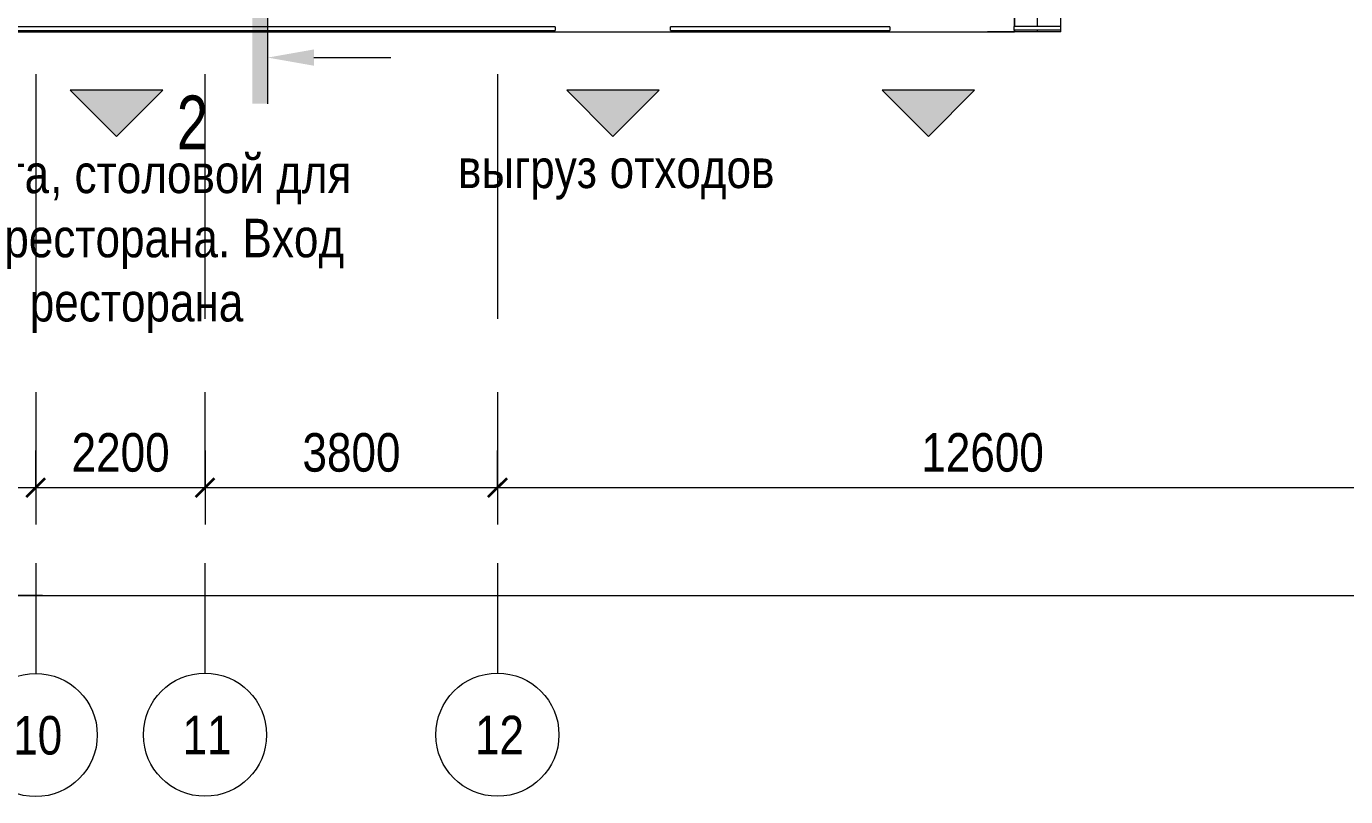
# Model space of a CAD drawing. Header units: millimetres. Extents: x 46431 to 216095, y -43515 to 31605.
# Drawn here: x 104211 to 121354, y -43338 to -33334 of the extents above; entities that cross this region are included whole.
import ezdxf

# ---------------------------------------------------------------- set-up
doc = ezdxf.new("R2010")
doc.units = ezdxf.units.MM
doc.linetypes.add('Осевые', pattern=[6350, 1270, -952.5, 3175, -952.5])
doc.layers.add('Линии-2', color=1, linetype='Continuous', lineweight=9, true_color=0xff0000)
doc.layers.add('Элементы узлов-2', color=1, linetype='Continuous', lineweight=9, true_color=0xff0000)
for name, color, linetype, lineweight in [('Обобщенные модели', 7, 'Continuous', 9), ('Ограждение', 7, 'Continuous', 9), ('Оси', 7, 'Continuous', 9), ('Оси-1', 7, 'Continuous', 18), ('Оси-2', 7, 'Осевые', 9), ('Перекрытия', 7, 'Continuous', 9), ('Поручни', 7, 'Continuous', 9), ('Размеры', 7, 'Continuous', 9), ('Размеры-200', 7, 'Continuous', 9), ('Разрезы', 7, 'Continuous', 9), ('Текстовые примечания', 7, 'Continuous', 9), ('Черная _1 сплошная', 7, 'Continuous', 9), ('Элементы узлов', 7, 'Continuous', 9)]:
    doc.layers.add(name, color=color, linetype=linetype, lineweight=lineweight)
doc.styles.add('Arial Narrow', font='Arial Narrow.ttf', dxfattribs={"height": 500})
doc.styles.add('Arial_1', font='Arial.ttf', dxfattribs={"width": 0.75, "height": 700})
doc.dimstyles.new('Диагональ_-_2_5_мм_Arial_narrow', dxfattribs={"dimscale": 304.8, "dimtxt": 511.715487, "dimasz": 0.787402, "dimexe": 1.574803, "dimexo": 0.0625, "dimgap": 0.19685, "dimtad": 1, "dimdec": 0, "dimzin": 0, "dimdsep": 46, "dimtxsty": 'Arial Narrow', "dimblk1": 'OBLIQUE', "dimblk2": 'OBLIQUE', "dimsah": 1, "dimcen": 0.09, "dimdle": 1.574803, "dimazin": 0, "dimtfac": 1, "dimtdec": 4, "dimtix": 1, "dimtmove": 1, "dimatfit": 3, "dimfxl": 1.574803, "dimfxlon": 1, "dimtvp": 1, "dimtolj": 1, "dimtzin": 0, "dimarcsym": 2})
doc.dimstyles.new('Диагональ_-_2_5_мм_Arial_narrow_1', dxfattribs={"dimscale": 304.8, "dimtxt": 511.715487, "dimasz": 0.787402, "dimexe": 1.574803, "dimexo": 0.0625, "dimgap": 0.19685, "dimtad": 1, "dimdec": 0, "dimzin": 0, "dimdsep": 46, "dimtxsty": 'Arial Narrow', "dimblk1": 'OBLIQUE', "dimblk2": 'OBLIQUE', "dimsah": 1, "dimcen": 0.09, "dimdle": 1.574803, "dimazin": 0, "dimtfac": 1, "dimtdec": 4, "dimtix": 1, "dimtmove": 0, "dimatfit": 3, "dimfxl": 1.574803, "dimfxlon": 1, "dimtvp": 1, "dimtolj": 1, "dimtzin": 0, "dimarcsym": 2})

# ---------------------------------------------------------------- blocks, each defined once
blk = doc.blocks.new('Ступени 3шт3 - Ступени 3шт-1216244-План 1-го этажа на отм_ -6_000')
at = {"layer": 'Обобщенные модели'}
for p, q in [((117052, -33203), (117052, -31888)), ((117052, -31888), (117052, -33203)), ((117352, -33203), (117352, -31888)), ((117352, -33203), (117352, -31888)), ((117652, -33203), (117652, -31888)), ((117052, -33203), (117352, -33203)), ((117052, -33334), (117052, -33203)), ((117052, -33203), (117052, -33334)), ((117352, -33203), (117052, -33203)), ((117352, -33203), (117652, -33203)), ((117352, -33334), (117352, -33203)), ((117352, -33334), (117352, -33203)), ((117652, -33203), (117352, -33203)), ((117652, -33403), (117652, -33203)), ((117052, -33403), (116702, -33403)), ((117052, -33403), (117052, -33384)), ((117052, -33384), (117052, -33403)), ((117352, -33403), (117052, -33403)), ((117352, -33403), (117352, -33384)), ((117352, -33403), (117352, -33384)), ((117652, -33403), (117352, -33403))]:
    blk.add_line(p, q, dxfattribs=at)
blk = doc.blocks.new('Ограждение - Ограждение-1765719-План 1-го этажа на отм_ -6_000')
at = {"layer": 'Поручни'}
for p, q in [((112582, -33388), (112582, -33338)), ((115432, -33338), (112582, -33338)), ((112582, -33388), (115432, -33388)), ((115432, -33338), (115432, -33388))]:
    blk.add_line(p, q, dxfattribs=at)
blk = doc.blocks.new('Ограждение - Ограждение-1765726-План 1-го этажа на отм_ -6_000')
at = {"layer": 'Поручни'}
for p, q in [((102412, -33388), (102412, -33338)), ((111082, -33338), (102412, -33338)), ((102412, -33388), (111082, -33388)), ((111082, -33338), (111082, -33388))]:
    blk.add_line(p, q, dxfattribs=at)
blk = doc.blocks.new('Ограждение - Ограждение-1831378-План 1-го этажа на отм_ -6_000')
at = {"layer": 'Поручни'}
for p, q in [((117049, -33384), (117049, -33334)), ((117649, -33334), (117049, -33334)), ((117649, -33384), (117049, -33384)), ((117649, -33334), (117649, -33384))]:
    blk.add_line(p, q, dxfattribs=at)
blk = doc.blocks.new('Ось сетки - По умолчанию 2-349628-План 1-го этажа на отм_ -6_000')
at = {"layer": 'Оси-1'}
blk.add_circle((0, 0), 4, dxfattribs=at)
blk = doc.blocks.new('DIMBLOCK1-План 1-го этажа на отм_ -6_000')
at = {"layer": 'Размеры-200', "lineweight": 35, "transparency": 16777216}
for points in [[(57332, -40724), (57452, -40604), (57212, -40844)], [(150172, -40724), (150292, -40604), (150052, -40844)]]:
    blk.add_hatch(color=256, dxfattribs=at).paths.add_polyline_path(points, flags=0)
at = {"layer": 'Размеры-200', "transparency": 16777216}
for p, q in [((57332, -40244), (57332, -41204)), ((57332, -40724), (57332, -40244)), ((150172, -40244), (150172, -41204)), ((150172, -40724), (150172, -40244)), ((56852, -40724), (150652, -40724)), ((102435, -40724), (104419, -40724)), ((104419, -40724), (103752, -40724))]:
    blk.add_line(p, q, dxfattribs=at)
at = {"layer": 'Размеры-200', "lineweight": 35, "transparency": 16777216}
for p, q in [((57452, -40604), (57212, -40844)), ((57332, -40724), (57452, -40604)), ((150292, -40604), (150052, -40844)), ((150172, -40724), (150292, -40604)), ((57212, -40844), (57332, -40724)), ((150052, -40844), (150172, -40724))]:
    blk.add_line(p, q, dxfattribs=at)
at = {"layer": 'Размеры-200', "color": 0, "transparency": 16777216, "insert": (102435, -40017), "char_height": 500, "width": 1900.66, "attachment_point": 1, "line_spacing_factor": 0.974696, "style": 'Arial Narrow'}
blk.add_mtext('92840', dxfattribs=at)
blk = doc.blocks.new('_Oblique')
at = {"color": 0, "linetype": 'ByBlock', "lineweight": -2}
blk.add_line((-0.5, -0.5), (0.5, 0.5), dxfattribs=at)
blk = doc.blocks.new('DIMBLOCK10-План 1-го этажа на отм_ -6_000')
at = {"layer": 'Размеры-200', "lineweight": 35, "transparency": 16777216}
for points in [[(98132, -39324), (98252, -39204), (98012, -39444)], [(104332, -39324), (104452, -39204), (104212, -39444)]]:
    blk.add_hatch(color=256, dxfattribs=at).paths.add_polyline_path(points, flags=0)
at = {"layer": 'Размеры-200', "transparency": 16777216}
for p, q in [((98132, -38844), (98132, -39804)), ((98132, -39324), (98132, -38844)), ((104332, -38844), (104332, -39804)), ((104332, -39324), (104332, -38844)), ((98132, -39324), (104332, -39324))]:
    blk.add_line(p, q, dxfattribs=at)
at = {"layer": 'Размеры-200', "lineweight": 35, "transparency": 16777216}
for p, q in [((98252, -39204), (98012, -39444)), ((98132, -39324), (98252, -39204)), ((104452, -39204), (104212, -39444)), ((104332, -39324), (104452, -39204)), ((98012, -39444), (98132, -39324)), ((104212, -39444), (104332, -39324))]:
    blk.add_line(p, q, dxfattribs=at)
at = {"layer": 'Размеры-200', "color": 0, "transparency": 16777216, "insert": (100598, -38617), "char_height": 500, "width": 1520.53, "attachment_point": 1, "line_spacing_factor": 0.974696, "style": 'Arial Narrow'}
blk.add_mtext('6200', dxfattribs=at)
blk = doc.blocks.new('DIMBLOCK11-План 1-го этажа на отм_ -6_000')
at = {"layer": 'Размеры-200', "lineweight": 35, "transparency": 16777216}
for points in [[(104332, -39324), (104452, -39204), (104212, -39444)], [(106532, -39324), (106652, -39204), (106412, -39444)]]:
    blk.add_hatch(color=256, dxfattribs=at).paths.add_polyline_path(points, flags=0)
at = {"layer": 'Размеры-200', "transparency": 16777216}
for p, q in [((104332, -38844), (104332, -39804)), ((104332, -39324), (104332, -38844)), ((106532, -38844), (106532, -39804)), ((106532, -39324), (106532, -38844)), ((104332, -39324), (106532, -39324))]:
    blk.add_line(p, q, dxfattribs=at)
at = {"layer": 'Размеры-200', "lineweight": 35, "transparency": 16777216}
for p, q in [((104452, -39204), (104212, -39444)), ((104332, -39324), (104452, -39204)), ((106652, -39204), (106412, -39444)), ((106532, -39324), (106652, -39204)), ((104212, -39444), (104332, -39324)), ((106412, -39444), (106532, -39324))]:
    blk.add_line(p, q, dxfattribs=at)
at = {"layer": 'Размеры-200', "color": 0, "transparency": 16777216, "insert": (104798, -38617), "char_height": 500, "width": 1520.53, "attachment_point": 1, "line_spacing_factor": 0.974696, "style": 'Arial Narrow'}
blk.add_mtext('2200', dxfattribs=at)
blk = doc.blocks.new('DIMBLOCK12-План 1-го этажа на отм_ -6_000')
at = {"layer": 'Размеры-200', "lineweight": 35, "transparency": 16777216}
for points in [[(106532, -39324), (106652, -39204), (106412, -39444)], [(110332, -39324), (110452, -39204), (110212, -39444)]]:
    blk.add_hatch(color=256, dxfattribs=at).paths.add_polyline_path(points, flags=0)
at = {"layer": 'Размеры-200', "transparency": 16777216}
for p, q in [((106532, -38844), (106532, -39804)), ((106532, -39324), (106532, -38844)), ((110332, -38844), (110332, -39804)), ((110332, -39324), (110332, -38844)), ((106532, -39324), (110332, -39324))]:
    blk.add_line(p, q, dxfattribs=at)
at = {"layer": 'Размеры-200', "lineweight": 35, "transparency": 16777216}
for p, q in [((106652, -39204), (106412, -39444)), ((106532, -39324), (106652, -39204)), ((110452, -39204), (110212, -39444)), ((110332, -39324), (110452, -39204)), ((106412, -39444), (106532, -39324)), ((110212, -39444), (110332, -39324))]:
    blk.add_line(p, q, dxfattribs=at)
at = {"layer": 'Размеры-200', "color": 0, "transparency": 16777216, "insert": (107798, -38617), "char_height": 500, "width": 1520.53, "attachment_point": 1, "line_spacing_factor": 0.974696, "style": 'Arial Narrow'}
blk.add_mtext('3800', dxfattribs=at)
blk = doc.blocks.new('DIMBLOCK13-План 1-го этажа на отм_ -6_000')
at = {"layer": 'Размеры-200', "lineweight": 35, "transparency": 16777216}
for points in [[(110332, -39324), (110452, -39204), (110212, -39444)], [(122932, -39324), (123052, -39204), (122812, -39444)]]:
    blk.add_hatch(color=256, dxfattribs=at).paths.add_polyline_path(points, flags=0)
at = {"layer": 'Размеры-200', "transparency": 16777216}
for p, q in [((110332, -38844), (110332, -39804)), ((110332, -39324), (110332, -38844)), ((122932, -38844), (122932, -39804)), ((122932, -39324), (122932, -38844)), ((110332, -39324), (122932, -39324))]:
    blk.add_line(p, q, dxfattribs=at)
at = {"layer": 'Размеры-200', "lineweight": 35, "transparency": 16777216}
for p, q in [((110452, -39204), (110212, -39444)), ((110332, -39324), (110452, -39204)), ((123052, -39204), (122812, -39444)), ((122932, -39324), (123052, -39204)), ((110212, -39444), (110332, -39324)), ((122812, -39444), (122932, -39324))]:
    blk.add_line(p, q, dxfattribs=at)
at = {"layer": 'Размеры-200', "color": 0, "transparency": 16777216, "insert": (115840, -38617), "char_height": 500, "width": 1900.66, "attachment_point": 1, "line_spacing_factor": 0.974696, "style": 'Arial Narrow'}
blk.add_mtext('12600', dxfattribs=at)
blk = doc.blocks.new('Разрез - Номер сзади-234830-План 1-го этажа на отм_ -6_000')
at = {"layer": 'Разрезы'}
for points in [[(0, 0), (0, 1), (9.004, 1), (9.004, 0)], [(2.471, -3), (3, 0), (3.529, -3)]]:
    blk.add_hatch(color=256, dxfattribs=at).paths.add_polyline_path(points, flags=0)
blk.add_line((3, -3), (3, -8), dxfattribs=at)

msp = doc.modelspace()

# ---------------------------------------------------------------- hatches: boundary and pattern name
at = {"layer": 'Элементы узлов'}
msp.add_hatch(color=256, dxfattribs=at).paths.add_polyline_path([(111831.6, -34763.2), (112431.6, -34163.2), (111231.6, -34163.2)], flags=0)
at = {"layer": 'Элементы узлов-2'}
for points in [[(105381.6, -34763.2), (105981.6, -34163.2), (104781.6, -34163.2)], [(115931.6, -34763.2), (116531.6, -34163.2), (115331.6, -34163.2)]]:
    msp.add_hatch(color=256, dxfattribs=at).paths.add_polyline_path(points, flags=0)

# ---------------------------------------------------------------- linework, layer by layer
at = {"layer": 'Линии-2'}
for p, q in [((104781.6, -34163.2), (105381.6, -34763.2)), ((105981.6, -34163.2), (104781.6, -34163.2)), ((105381.6, -34763.2), (105981.6, -34163.2)), ((115331.6, -34163.2), (115931.6, -34763.2)), ((116531.6, -34163.2), (115331.6, -34163.2)), ((115931.6, -34763.2), (116531.6, -34163.2))]:
    msp.add_line(p, q, dxfattribs=at)
at = {"layer": 'Оси-2'}
for p, q in [((104331.6, 25417.1), (104331.6, -41737.8)), ((106531.6, 25417.1), (106531.6, -41733.9)), ((110331.6, 25417.1), (110331.6, -41733.9))]:
    msp.add_line(p, q, dxfattribs=at)
at = {"layer": 'Перекрытия'}
for p, q in [((102411.6, -33402.9), (117051.6, -33402.9)), ((117051.6, -33402.9), (117051.6, -33383.9))]:
    msp.add_line(p, q, dxfattribs=at)
at = {"layer": 'Разрезы'}
msp.add_line((107346.4, -34339), (107346.4, -33167.6), dxfattribs=at)
at = {"layer": 'Черная _1 сплошная'}
for p, q in [((111231.6, -34163.2), (111831.6, -34763.2)), ((112431.6, -34163.2), (111231.6, -34163.2)), ((111831.6, -34763.2), (112431.6, -34163.2))]:
    msp.add_line(p, q, dxfattribs=at)

# ---------------------------------------------------------------- block references
at = {"layer": 'Обобщенные модели'}
msp.add_blockref('Ступени 3шт3 - Ступени 3шт-1216244-План 1-го этажа на отм_ -6_000', (0, 0), dxfattribs=at)
at = {"layer": 'Ограждение'}
for name in ['Ограждение - Ограждение-1765726-План 1-го этажа на отм_ -6_000', 'Ограждение - Ограждение-1765719-План 1-го этажа на отм_ -6_000', 'Ограждение - Ограждение-1831378-План 1-го этажа на отм_ -6_000']:
    msp.add_blockref(name, (0, 0), dxfattribs=at)
at = {"layer": 'Оси-1', "xscale": 199.9999999999999, "yscale": 199.9999999999999, "zscale": 199.9999999999999, "rotation": 180}
for p in [(104331.6, -42537.8), (106531.6, -42533.9), (110331.6, -42533.9)]:
    msp.add_blockref('Ось сетки - По умолчанию 2-349628-План 1-го этажа на отм_ -6_000', p, dxfattribs=at)
at = {"layer": 'Разрезы', "xscale": 199.9999999999999, "yscale": 199.9999999999999, "zscale": 199.9999999999999, "rotation": 90}
msp.add_blockref('Разрез - Номер сзади-234830-План 1-го этажа на отм_ -6_000', (107346.4, -34339), dxfattribs=at)

# ---------------------------------------------------------------- texts
at = {"layer": 'Оси', "char_height": 500, "width": 769.62, "attachment_point": 1, "style": 'Arial Narrow'}
for s, insert in [('10', (104039.4, -42291.7)), ('11', (106239.4, -42287.8)), ('12', (110039.4, -42287.8))]:
    msp.add_mtext(s, dxfattribs=dict(at, insert=insert))
at = {"layer": 'Разрезы', "insert": (106164.2, -34231.9), "char_height": 700, "width": 505.063, "attachment_point": 1, "style": 'Arial_1'}
msp.add_mtext('\\fArial|b0|i0|c204|p34|;\\W.75;2', dxfattribs=at)
at = {"layer": 'Текстовые примечания', "char_height": 500, "attachment_point": 1, "style": 'Arial Narrow'}
for s, insert, width in [('буфета', (102521.1, -34999.3), 2421.096), ('столовой', (104836.2, -34999.3), 2982.278), ('\\fArial Narrow|b0|i0|c204|p34|; ', (111631.1, -34933.5), 192.405), ('\\fArial Narrow|b0|i0|c204|p34|; ', (107296.8, -34999.3), 192.405), ('для', (107455.6, -34999.3), 1186.497), ('\\fArial Narrow|b0|i0|c204|p34|; ', (108434.5, -34999.3), 192.405), ('выгруз', (109818.7, -34933.5), 2196.624), ('отходов', (111789.8, -34933.5), 2597.468), (', ', (104518.7, -34999.3), 384.81), ('ресторана', (103923.4, -35832.8), 3367.088), ('Вход', (107019, -35832.8), 1603.375), ('\\fArial Narrow|b0|i0|c204|p34|; ', (108341.9, -35832.8), 192.405), ('. ', (106701.5, -35832.8), 384.81), ('ресторана', (104254.1, -36666.2), 3367.088)]:
    msp.add_mtext(s, dxfattribs=dict(at, insert=insert, width=width))

# ---------------------------------------------------------------- dimensions: what is measured, and where the dimension line sits
at = {"layer": 'Размеры'}
for base, p1, p2, override, picture, middle in [((104331.6, -39323.6), (98131.6, -38843.6), (104331.6, -38843.6), {"dimpost": '<>', "dimfxl": 6200}, 'DIMBLOCK10-План 1-го этажа на отм_ -6_000', (101231.6, -39008.3)), ((106531.6, -39323.6), (104331.6, -38843.6), (106531.6, -38843.6), {"dimpost": '<>', "dimfxl": 2200}, 'DIMBLOCK11-План 1-го этажа на отм_ -6_000', (105431.6, -39008.3)), ((110331.6, -39323.6), (106531.6, -38843.6), (110331.6, -38843.6), {"dimpost": '<>', "dimfxl": 3800}, 'DIMBLOCK12-План 1-го этажа на отм_ -6_000', (108431.6, -39008.3)), ((122931.6, -39323.6), (110331.6, -38843.6), (122931.6, -38843.6), {"dimpost": '<>', "dimfxl": 12600}, 'DIMBLOCK13-План 1-го этажа на отм_ -6_000', (116631.6, -39008.3))]:
    dim = msp.add_linear_dim(base=base, p1=p1, p2=p2, dimstyle='Диагональ_-_2_5_мм_Arial_narrow_1', override=override, dxfattribs=at)
    dim.commit()
    dim.dimension.update_dxf_attribs({"geometry": picture, "text_midpoint": middle})
dim = msp.add_linear_dim(base=(150171.6, -40723.6), p1=(57331.6, -40243.6), p2=(150171.6, -40243.6), dimstyle='Диагональ_-_2_5_мм_Arial_narrow', override={"dimpost": '<>', "dimfxl": 92840}, dxfattribs=at)
dim.commit()
dim.dimension.update_dxf_attribs({"geometry": 'DIMBLOCK1-План 1-го этажа на отм_ -6_000', "text_midpoint": (103385.1, -40350.8), "dimtype": 160})

doc.saveas('drawing.dxf')
